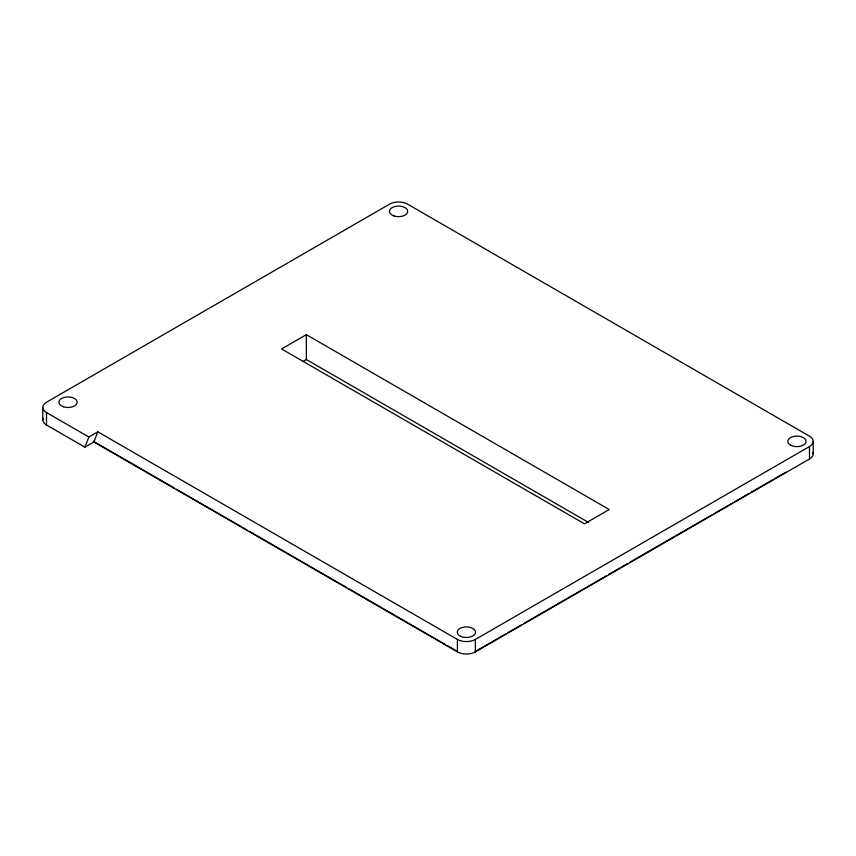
<?xml version="1.0" encoding="UTF-8"?>
<svg xmlns="http://www.w3.org/2000/svg" width="856" height="856" viewBox="0 0 856 856"><rect width="100%" height="100%" fill="white"/><g stroke="black" fill="none" stroke-linecap="round" stroke-linejoin="round"><path stroke-width="1.28" d="M84.915 447.164L88.864 437.009L97.83 431.831L457.425 639.443A12.69 7.33 0 0 0 475.369 639.443L809.487 446.543A12.69 7.33 0 0 0 809.487 436.185L407.542 204.124A12.69 7.33 0 0 0 389.598 204.124L46.513 402.202A12.69 7.33 0 0 0 46.513 412.56L46.513 424.993L84.915 447.164L93.893 441.985L97.83 431.831M306.341 334.664L281.581 348.959L584.466 523.829L609.237 509.534L306.341 334.664L306.341 359.52L588.425 522.385M302.96 361.467L306.341 359.52M476.803 650.635L505.736 633.932M508.057 632.595L521.935 624.57M524.257 623.232L606.423 575.799M608.734 574.462L627.255 563.772M629.567 562.435L711.732 515.002M714.043 513.664L732.565 502.975M734.876 501.637L748.765 493.612M751.076 492.286L785.797 472.234M93.893 441.985L457.425 651.876A12.69 7.33 0 0 0 475.369 651.876L809.487 458.976A12.69 7.33 0 0 0 812.954 452.364M46.513 412.56L88.864 437.009M93.39 441.289L174.228 487.952M176.539 489.29L246.977 529.96M249.289 531.287L346.284 587.291M348.595 588.628L445.601 644.632M447.913 645.959L455.991 650.635M813.2 441.364L813.2 453.798M809.487 446.543L809.487 458.976M475.369 639.443L475.369 651.876M457.425 639.443L457.425 651.876M42.8 407.381L42.8 419.815M46.513 424.993A12.69 7.33 0 0 1 43.046 418.391M790.634 445.184A9.138 5.275 0 0 0 805.806 442.595A9.138 5.275 0 0 0 794.336 436.303A9.138 5.275 0 0 0 790.634 445.184M461.159 636.511A9.138 5.275 0 0 0 475.497 632.648A9.138 5.275 0 0 0 462.54 627.416A9.138 5.275 0 0 0 461.159 636.511M394.006 215.947A9.138 5.275 0 0 0 407.713 211.379A9.138 5.275 0 0 0 394.006 206.81A9.138 5.275 0 0 0 394.006 215.947M63.483 406.771A9.138 5.275 0 0 0 77.179 402.202A9.138 5.275 0 0 0 63.483 397.633A9.138 5.275 0 0 0 63.483 406.771"/></g></svg>
